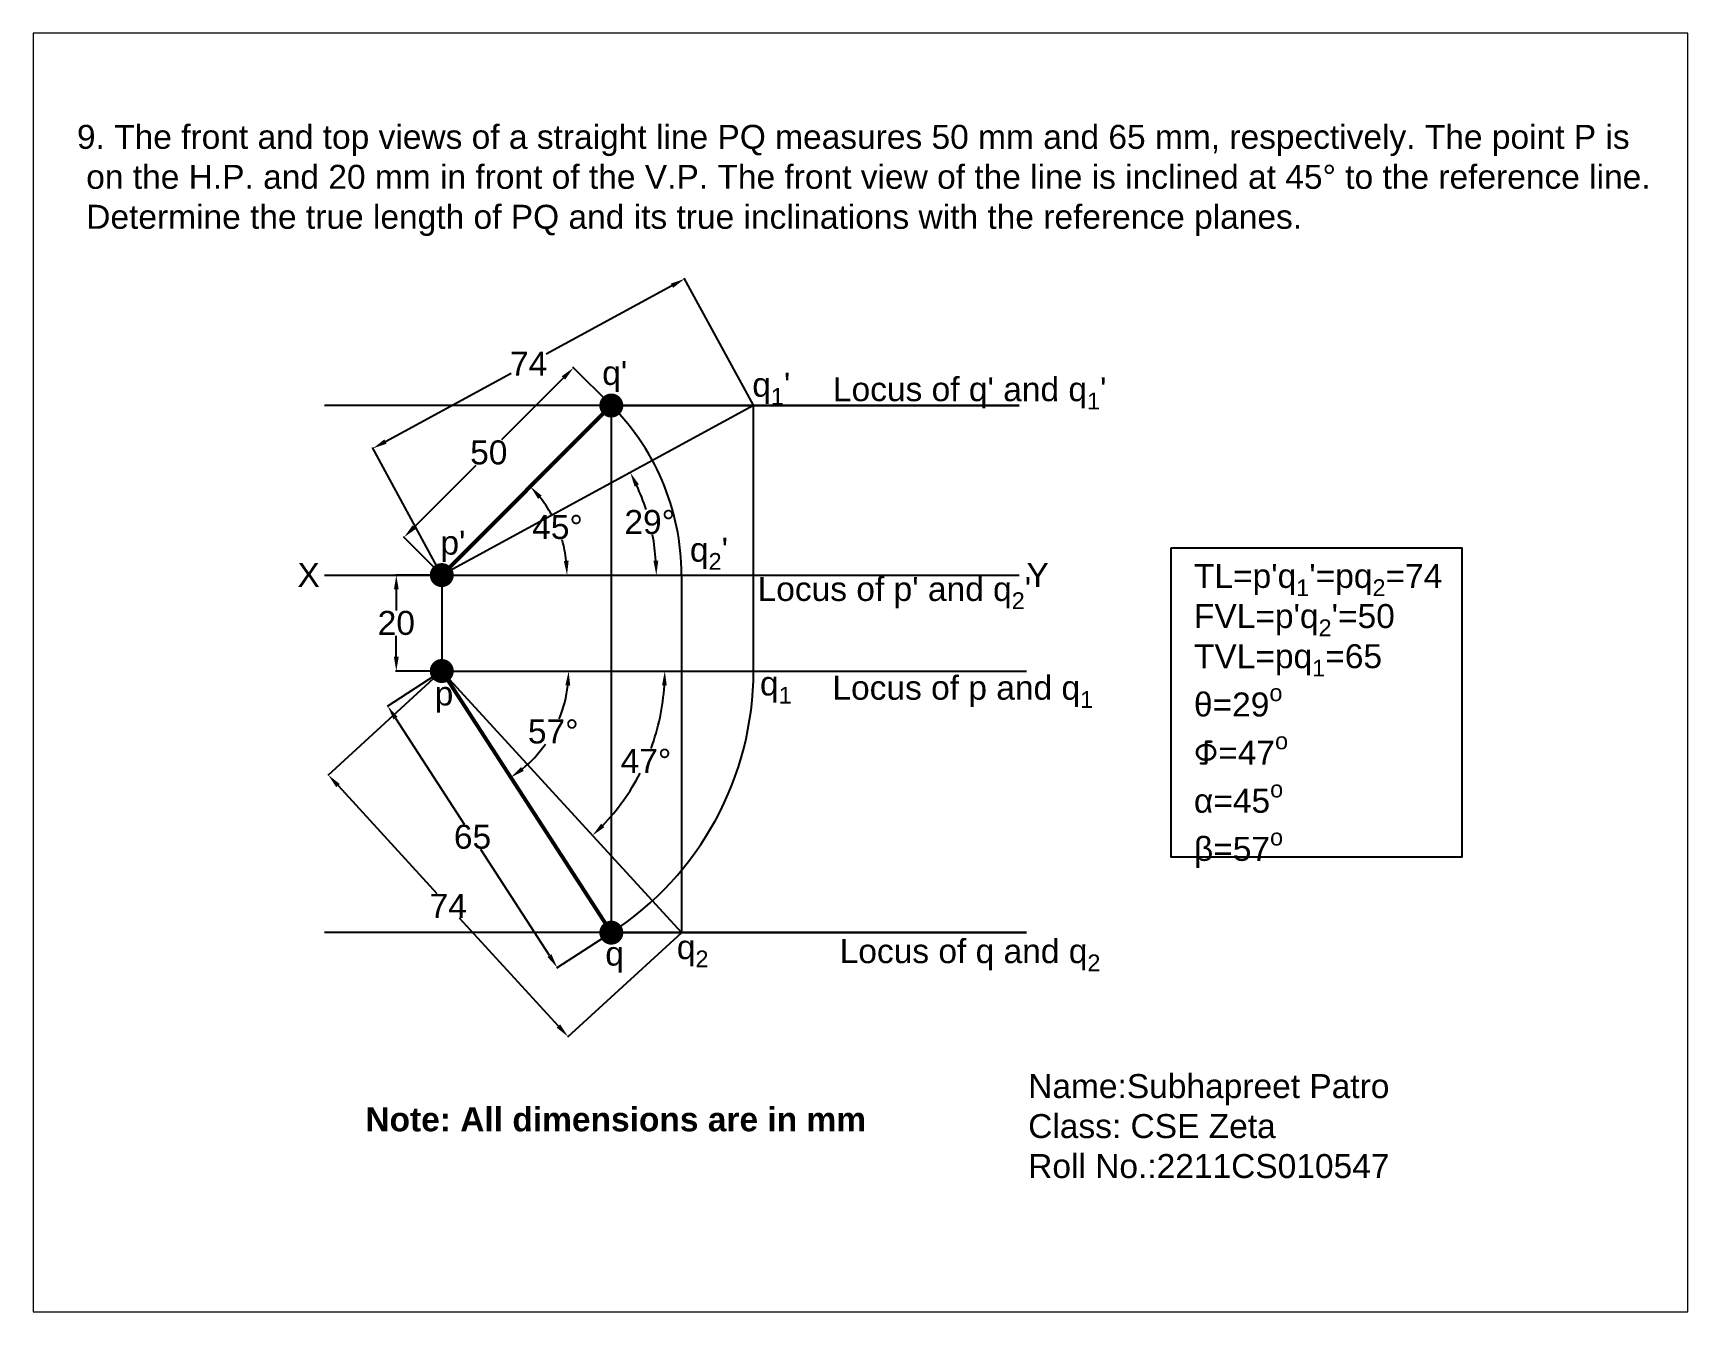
# Paper-space layout 'Layout9' of a CAD drawing. Header units: millimetres. Extents: x 1.1 to 9.9, y 0.85 to 7.65.
# The model-space entities are those that its viewports show. They can reach past a viewport. Long polylines and large blocks are cut down to what shows.
import ezdxf

# ---------------------------------------------------------------- set-up
doc = ezdxf.new("R2010")
doc.units = ezdxf.units.MM
doc.header["$MEASUREMENT"] = 0
doc.styles.get("Standard").update_dxf_attribs({"font": 'arial.ttf'})
doc.dimstyles.get("Standard").update_dxf_attribs({"dimtxt": 5, "dimasz": 3, "dimexe": 0.18, "dimexo": 0.0625, "dimgap": 0.09, "dimtad": 0, "dimtih": 1, "dimtoh": 1, "dimdec": 0, "dimzin": 0, "dimdsep": 46, "dimtxsty": 'Standard', "dimcen": 0.09, "dimadec": 0, "dimazin": 0, "dimtfac": 1, "dimtdec": 0, "dimtofl": 0, "dimtmove": 0, "dimatfit": 3, "dimfxl": 1, "dimtolj": 1, "dimtzin": 0, "dimarcsym": 0})

# ---------------------------------------------------------------- blocks, each defined once
blk = doc.blocks.new('*D70')
at = {"color": 0, "lineweight": -2, "transparency": 16777216}
for p, q in [((3673.95, 432.03), (3665.99, 439.98)), ((3663.99, 437.74), (3651.08, 424.82)), ((3632.88, 406.62), (3645.8, 419.54)), ((3638.59, 396.67), (3630.63, 404.63))]:
    blk.add_line(p, q, dxfattribs=at)
at = {"color": 0, "transparency": 16777216}
for points in [[(3663.64, 438.09), (3664.35, 437.38), (3666.12, 439.86)], [(3632.53, 406.98), (3633.24, 406.27), (3630.76, 404.5)]]:
    blk.add_solid(points, dxfattribs=at)
at = {"layer": 'Defpoints', "color": 0, "transparency": 16777216}
for p in [(3666.12, 439.86), (3673.99, 431.98), (3638.64, 396.63)]:
    blk.add_point(p, dxfattribs=at)
at = {"color": 0, "transparency": 16777216, "insert": (3648.44, 422.18), "char_height": 5, "attachment_point": 5}
blk.add_mtext('\\A1;50', dxfattribs=at)
blk = doc.blocks.new('*D71')
at = {"color": 0, "lineweight": -2, "transparency": 16777216}
for p, q in [((3686.63, 456.96), (3660.41, 442.7)), ((3703.61, 432.04), (3689.18, 458.55)), ((3626.9, 424.47), (3653.13, 438.74)), ((3638.61, 396.68), (3624.18, 423.2))]:
    blk.add_line(p, q, dxfattribs=at)
at = {"color": 0, "transparency": 16777216}
for points in [[(3686.39, 457.4), (3686.87, 456.52), (3689.27, 458.39)], [(3626.67, 424.91), (3627.14, 424.03), (3624.27, 423.04)]]:
    blk.add_solid(points, dxfattribs=at)
at = {"layer": 'Defpoints', "color": 0, "transparency": 16777216}
for p in [(3689.27, 458.39), (3703.64, 431.98), (3638.64, 396.63)]:
    blk.add_point(p, dxfattribs=at)
at = {"color": 0, "transparency": 16777216, "insert": (3656.77, 440.72), "char_height": 5, "attachment_point": 5}
blk.add_mtext('\\A1;74', dxfattribs=at)
blk = doc.blocks.new('*D72')
at = {"color": 0, "lineweight": -2, "transparency": 16777216}
for p, q in [((3638.58, 376.59), (3627.22, 369.23)), ((3629, 366.81), (3643.33, 344.7)), ((3661.09, 317.3), (3646.76, 339.41)), ((3673.94, 322.05), (3662.57, 314.68))]:
    blk.add_line(p, q, dxfattribs=at)
at = {"color": 0, "transparency": 16777216}
for points in [[(3629.42, 367.08), (3628.58, 366.54), (3627.37, 369.32)], [(3661.51, 317.57), (3660.67, 317.03), (3662.73, 314.78)]]:
    blk.add_solid(points, dxfattribs=at)
at = {"layer": 'Defpoints', "color": 0, "transparency": 16777216}
for p in [(3638.64, 376.63), (3673.99, 322.08), (3662.73, 314.78)]:
    blk.add_point(p, dxfattribs=at)
at = {"color": 0, "transparency": 16777216, "insert": (3645.05, 342.05), "char_height": 5, "attachment_point": 5}
blk.add_mtext('\\A1;65', dxfattribs=at)
blk = doc.blocks.new('*D73')
at = {"color": 0, "lineweight": -2, "transparency": 16777216}
for p, q in [((3638.59, 376.58), (3614.85, 354.82)), ((3617.01, 352.73), (3637.61, 330.26)), ((3662.96, 302.61), (3642.36, 325.08)), ((3688.59, 322.04), (3664.85, 300.28))]:
    blk.add_line(p, q, dxfattribs=at)
at = {"color": 0, "transparency": 16777216}
for points in [[(3617.38, 353.07), (3616.64, 352.4), (3614.98, 354.95)], [(3663.32, 302.95), (3662.59, 302.28), (3664.98, 300.4)]]:
    blk.add_solid(points, dxfattribs=at)
at = {"layer": 'Defpoints', "color": 0, "transparency": 16777216}
for p in [(3638.64, 376.63), (3688.64, 322.08), (3664.98, 300.4)]:
    blk.add_point(p, dxfattribs=at)
at = {"color": 0, "transparency": 16777216, "insert": (3639.98, 327.67), "char_height": 5, "attachment_point": 5}
blk.add_mtext('\\A1;74', dxfattribs=at)
blk = doc.blocks.new('*D74')
at = {"color": 0, "lineweight": -2, "transparency": 16777216}
for p, q in [((3638.57, 396.63), (3628.98, 396.63)), ((3629.16, 393.63), (3629.16, 389.27)), ((3629.16, 379.63), (3629.16, 383.98)), ((3638.57, 376.63), (3628.98, 376.63))]:
    blk.add_line(p, q, dxfattribs=at)
at = {"color": 0, "transparency": 16777216}
for points in [[(3628.66, 393.63), (3629.66, 393.63), (3629.16, 396.63)], [(3628.66, 379.63), (3629.66, 379.63), (3629.16, 376.63)]]:
    blk.add_solid(points, dxfattribs=at)
at = {"layer": 'Defpoints', "color": 0, "transparency": 16777216}
for p in [(3638.64, 396.63), (3629.16, 376.63), (3638.64, 376.63)]:
    blk.add_point(p, dxfattribs=at)
at = {"color": 0, "transparency": 16777216, "insert": (3629.16, 386.63), "char_height": 5, "attachment_point": 5}
blk.add_mtext('\\A1;20', dxfattribs=at)
blk = doc.blocks.new('*D75')
at = {"color": 0, "lineweight": -2, "transparency": 16777216}
for start, end in [(28.9109, 38.4173), (6.5827, 16.3747)]:
    blk.add_arc((3638.64, 396.63), 26.13, start, end, dxfattribs=at)
at = {"color": 0, "transparency": 16777216}
for points in [[(3658.73, 412.53), (3659.48, 413.19), (3657.11, 415.1)], [(3665.09, 399.65), (3664.09, 399.59), (3664.76, 396.63)]]:
    blk.add_solid(points, dxfattribs=at)
at = {"layer": 'Defpoints', "color": 0, "transparency": 16777216}
for p in [(3673.99, 431.98), (3663.87, 403.39), (3614.19, 396.63), (3638.64, 396.63), (3759.02, 396.63)]:
    blk.add_point(p, dxfattribs=at)
at = {"color": 0, "transparency": 16777216, "insert": (3662.77, 406.62), "char_height": 5, "attachment_point": 5}
blk.add_mtext('\\A1;45°', dxfattribs=at)
blk = doc.blocks.new('*D76')
at = {"color": 0, "lineweight": -2, "transparency": 16777216}
for start, end in [(17.7932, 24.7008), (3.8422, 10.8041)]:
    blk.add_arc((3638.64, 396.63), 44.74, start, end, dxfattribs=at)
at = {"color": 0, "transparency": 16777216}
for points in [[(3678.84, 415.1), (3679.73, 415.55), (3677.94, 418.01)], [(3683.78, 399.64), (3682.78, 399.61), (3683.38, 396.63)]]:
    blk.add_solid(points, dxfattribs=at)
at = {"layer": 'Defpoints', "color": 0, "transparency": 16777216}
for p in [(3703.64, 431.98), (3682.76, 404.02), (3614.19, 396.63), (3638.64, 396.63), (3759.02, 396.63)]:
    blk.add_point(p, dxfattribs=at)
at = {"color": 0, "transparency": 16777216, "insert": (3682, 407.66), "char_height": 5, "attachment_point": 5}
blk.add_mtext('\\A1;29°', dxfattribs=at)
blk = doc.blocks.new('*D77')
at = {"color": 0, "lineweight": -2, "transparency": 16777216}
for start, end in [(337.7895, 353.4987), (309.4527, 324.7566)]:
    blk.add_arc((3638.64, 376.63), 26.45, start, end, dxfattribs=at)
at = {"color": 0, "transparency": 16777216}
for points in [[(3664.42, 373.66), (3665.42, 373.6), (3665.09, 376.63)], [(3655.74, 355.8), (3655.15, 356.6), (3653.02, 354.43)]]:
    blk.add_solid(points, dxfattribs=at)
at = {"layer": 'Defpoints', "color": 0, "transparency": 16777216}
for p in [(3638.64, 376.63), (3638.64, 376.63), (3760.56, 376.63), (3659.47, 360.33), (3673.99, 322.08)]:
    blk.add_point(p, dxfattribs=at)
at = {"color": 0, "transparency": 16777216, "insert": (3661.88, 363.99), "char_height": 5, "attachment_point": 5}
blk.add_mtext('\\A1;57°', dxfattribs=at)
blk = doc.blocks.new('*D78')
at = {"color": 0, "lineweight": -2, "transparency": 16777216}
for start, end in [(339.6975, 356.3042), (316.2073, 332.7203)]:
    blk.add_arc((3638.64, 376.63), 46.52, start, end, dxfattribs=at)
at = {"color": 0, "transparency": 16777216}
for points in [[(3684.56, 373.64), (3685.55, 373.61), (3685.15, 376.63)], [(3672.56, 344.08), (3671.86, 344.79), (3670.07, 342.34)]]:
    blk.add_solid(points, dxfattribs=at)
at = {"layer": 'Defpoints', "color": 0, "transparency": 16777216}
for p in [(3638.64, 376.63), (3638.64, 376.63), (3760.56, 376.63), (3678.23, 352.21), (3688.64, 322.08)]:
    blk.add_point(p, dxfattribs=at)
at = {"color": 0, "transparency": 16777216, "insert": (3681.21, 357.9), "char_height": 5, "attachment_point": 5}
blk.add_mtext('\\A1;47°', dxfattribs=at)

msp = doc.modelspace()

# ---------------------------------------------------------------- linework, layer by layer
for p, q in [((3759.02, 431.98), (3614.19, 431.98)), ((3703.64, 431.98), (3638.64, 396.63)), ((3673.99, 431.98), (3759.02, 431.98)), ((3673.99, 431.98), (3673.99, 322.08)), ((3703.64, 376.63), (3703.64, 431.98)), ((3614.19, 396.63), (3759.02, 396.63)), ((3638.64, 396.63), (3638.64, 376.63)), ((3688.64, 396.63), (3688.64, 322.08)), ((3638.64, 376.63), (3760.56, 376.63)), ((3638.64, 376.63), (3688.64, 322.08)), ((3760.56, 322.08), (3614.19, 322.08)), ((3673.99, 322.08), (3760.56, 322.08))]:
    msp.add_line(p, q)
at = {"lineweight": 53}
for p, q in [((3638.64, 396.63), (3673.99, 431.98)), ((3638.64, 376.63), (3673.99, 322.08))]:
    msp.add_line(p, q, dxfattribs=at)
at = {"const_width": 2.5}
for points in [[(3672.74, 431.98, 1), (3675.24, 431.98, 1)], [(3637.39, 396.63, 1), (3639.89, 396.63, 1)], [(3637.39, 376.63, 1), (3639.89, 376.63, 1)], [(3672.74, 322.08, 1), (3675.24, 322.08, 1)]]:
    msp.add_lwpolyline(points, format="xyb", close=True, dxfattribs=at)
msp.add_lwpolyline([(3790.75, 402.34), (3851.33, 402.34), (3851.33, 337.84), (3790.75, 337.84)], close=True)
for centre, radius, start, end in [((3638.64, 396.63), 50, 0, 46.4324), ((3638.64, 376.63), 65, 56.5155, 57.5664), ((3638.64, 376.63), 65, 302.9515, 0)]:
    msp.add_arc(centre, radius, start, end)

# ---------------------------------------------------------------- texts
at = {"char_height": 5, "attachment_point": 1}
for s, width, heights, insert in [('9. The front and top views of a straight line PQ measures 50 mm and 65 mm, respectively. The point P is\\P on the H.P. and 20 mm in front of the V.P. The front view of the line is inclined at 45° to the reference line.\\P Determine the true length of PQ and its true inclinations with the reference planes.', 330.6059, [0], (3562.57, 490.5)), ("q'", 10.8893, [6.39], (3672.09, 441.28)), ("\\A1;q{\\H0.7x;\\S^ 1;}'", 13.105, [0], (3703.38, 438.83)), ("\\A1;Locus of q' and q{\\H0.7x;\\S^ 1;}'", 66.2412, [0], (3720.2, 437.89)), ("p'", 10.8893, [0], (3638.36, 405.9)), ("\\A1;q{\\H0.7x;\\S^ 2;}'", 13.105, [0], (3690.39, 404.43)), ('X', 12.5232, [0], (3608.55, 399.17)), ('Y', 12.5232, [0], (3760.56, 399.17)), ("\\A1;TL=p'q{\\H0.7x;\\S^ 1;}'=pq{\\H0.7x;\\S^ 2;}=74\\PFVL=p'q{\\H0.7x;\\S^ 2;}'=50\\PTVL=pq{\\H0.7x;\\S^ 1;}=65\\Pθ=29{\\H0.7x;\\So^ ;}\\P{\\fISOCPEUR|b0|i0|c0|p34;Φ\\f@Arial Unicode MS|b0|i0|c0|p34;=47\\H0.7x;\\So^ ;\\H1.42857x;\\Pα=45\\H0.7x;\\So^ ;\\H1.42857x;\\Pβ=57\\H0.7x;\\So^ ;}", 82.8315, [0], (3795.47, 398.96)), ("\\A1;Locus of p' and q{\\H0.7x;\\S^ 2;}'", 61.8175, [0], (3704.5, 396.24)), ('p', 10.8893, [0], (3637.16, 374.45)), ('\\A1;q{\\H0.7x;\\S^ 1;}', 13.105, [0], (3704.99, 376.53)), ('\\A1;Locus of p and q{\\H0.7x;\\S^ 1;}', 58.8694, [0], (3720.09, 375.65)), ('\\A1;Locus of q and q{\\H0.7x;\\S^ 2;}', 57.059, [0], (3721.61, 320.73)), ('q', 10.8893, [6.39], (3672.74, 320.22)), ('\\A1;q{\\H0.7x;\\S^ 2;}', 13.105, [0], (3687.65, 321.56)), ('Name:Subhapreet Patro\\PClass: CSE Zeta\\PRoll No.:2211CS010547', 93.4346, [0], (3760.91, 292.59)), ('{\\fArial|b1|i0|c0|p34;Note: All dimensions are in mm}', 119.6567, [0], (3622.71, 285.66))]:
    msp.add_mtext_dynamic_manual_height_columns(s, width=width, gutter_width=25, heights=heights, dxfattribs=dict(at, insert=insert))

# ---------------------------------------------------------------- dimensions: what is measured, and where the dimension line sits
for p1, p2, distance, picture, middle in [((3638.64, 396.63), (3703.64, 431.98), 30.07, '*D71', (3656.77, 440.72)), ((3638.64, 396.63), (3673.99, 431.98), 11.14, '*D70', (3648.44, 422.18)), ((3638.64, 396.63), (3638.64, 376.63), -9.48, '*D74', (3629.16, 386.63)), ((3638.64, 376.63), (3688.64, 322.08), -32.09, '*D73', (3639.98, 327.67)), ((3638.64, 376.63), (3673.99, 322.08), -13.42, '*D72', (3645.05, 342.05))]:
    dim = msp.add_aligned_dim(p1=p1, p2=p2, distance=distance, dimstyle='Standard')
    dim.commit()
    dim.dimension.update_dxf_attribs({"geometry": picture, "text_midpoint": middle})
for base, line1, line2, picture, middle in [((3663.87, 403.39), ((3614.19, 396.63), (3759.02, 396.63)), ((3638.64, 396.63), (3673.99, 431.98)), '*D75', (3662.77, 406.62)), ((3682.76, 404.02), ((3614.19, 396.63), (3759.02, 396.63)), ((3703.64, 431.98), (3638.64, 396.63)), '*D76', (3682, 407.66)), ((3659.47, 360.33), ((3638.64, 376.63), (3760.56, 376.63)), ((3638.64, 376.63), (3673.99, 322.08)), '*D77', (3661.88, 363.99)), ((3678.23, 352.21), ((3638.64, 376.63), (3760.56, 376.63)), ((3638.64, 376.63), (3688.64, 322.08)), '*D78', (3681.21, 357.9))]:
    dim = msp.add_angular_dim_2l(base=base, line1=line1, line2=line2, dimstyle='Standard')
    dim.commit()
    dim.dimension.update_dxf_attribs({"geometry": picture, "text_midpoint": middle})

psp = doc.layouts.new('Layout9')

# ---------------------------------------------------------------- viewports
at = {"layer": '0'}
psp.add_viewport(center=(5.5, 4.25), size=(8.8, 6.8), view_center_point=(3725.9467, 376.3215), view_height=266.618946, dxfattribs=at)

doc.saveas('drawing.dxf')
